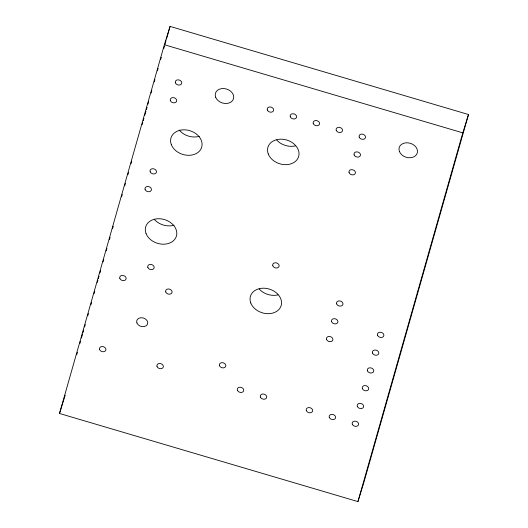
<?xml version="1.0" encoding="UTF-8"?>
<svg xmlns="http://www.w3.org/2000/svg" width="528" height="528" viewBox="0 0 528 528"><rect width="100%" height="100%" fill="white"/><g stroke="black" fill="none" stroke-linecap="round" stroke-linejoin="round"><path stroke-width="0.79" d="M59.499 413.477L164.366 44.728L170.069 26.4L468.501 114.523L363.634 483.272L357.931 501.6L59.499 413.477L65.208 395.149M76.705 354.71L77.385 352.328M79.867 343.603L80.54 341.227M81.444 338.052L82.573 334.092M83.021 332.501L83.701 330.125M84.599 326.951L85.279 324.575M87.76 315.85L88.433 313.474M90.915 304.748L91.595 302.366M94.07 293.647L94.75 291.265M97.231 282.546L97.904 280.163M98.36 278.579L99.033 276.197M99.937 273.029L100.61 270.646M103.092 261.928L103.772 259.545M106.253 250.82L106.927 248.444M109.408 239.719L110.081 237.343M112.563 228.617L113.243 226.241M121.585 196.898L122.265 194.522M124.74 185.797L125.42 183.414M127.901 174.695L128.575 172.313M131.056 163.594L131.736 161.212M142.105 124.733L142.784 122.357M143.233 120.767L143.913 118.391M144.811 115.216L145.939 111.25M146.395 109.666L147.068 107.29M147.972 104.115L148.645 101.739M151.127 93.014L151.807 90.631M154.288 81.913L154.961 79.53M157.443 70.811L158.116 68.429M160.598 59.704L161.278 57.328M163.759 48.602L164.432 46.226M164.881 44.642L166.01 40.676M166.465 39.085L170.069 26.4M357.931 501.6L462.792 132.851L468.501 114.523M164.366 44.728L462.792 132.851M199.32 136.297A16.051 12.382 17.3 0 1 179.236 130.066M277.939 294.895A16.051 12.382 17.3 0 1 259.202 289.034M174.035 225.199A16.051 12.382 17.3 0 1 154.466 219.562M295.423 145.873A16.051 12.382 17.3 0 1 276.679 140.019M336.673 303.923A3.3 2.548 17.3 0 0 342.151 305.54A3.3 2.548 17.3 0 0 340.454 301.059A3.3 2.548 17.3 0 0 336.673 303.923M367.442 370.828A3.3 2.548 17.3 0 0 372.926 372.451A3.3 2.548 17.3 0 0 371.23 367.963A3.3 2.548 17.3 0 0 367.442 370.828M399.406 151.463A9.431 7.273 17.3 0 0 415.074 156.09A9.431 7.273 17.3 0 0 410.223 143.273A9.431 7.273 17.3 0 0 399.406 151.463M215.648 97.198A9.431 7.273 17.3 0 0 231.31 101.825A9.431 7.273 17.3 0 0 226.466 89.014A9.431 7.273 17.3 0 0 215.648 97.198M136.897 322.912A5.656 4.363 17.3 0 0 146.296 325.69A5.656 4.363 17.3 0 0 143.392 318.001A5.656 4.363 17.3 0 0 136.897 322.912M354.149 154.909A3.3 2.548 17.3 0 0 359.634 156.526A3.3 2.548 17.3 0 0 357.938 152.038A3.3 2.548 17.3 0 0 354.149 154.909M359.205 137.128A3.3 2.548 17.3 0 0 364.69 138.745A3.3 2.548 17.3 0 0 362.993 134.257A3.3 2.548 17.3 0 0 359.205 137.128M313.269 123.559A3.3 2.548 17.3 0 0 318.747 125.182A3.3 2.548 17.3 0 0 317.051 120.694A3.3 2.548 17.3 0 0 313.269 123.559M336.237 130.343A3.3 2.548 17.3 0 0 341.715 131.96A3.3 2.548 17.3 0 0 340.025 127.479A3.3 2.548 17.3 0 0 336.237 130.343M290.294 116.78A3.3 2.548 17.3 0 0 295.779 118.397A3.3 2.548 17.3 0 0 294.083 113.909A3.3 2.548 17.3 0 0 290.294 116.78M267.326 109.996A3.3 2.548 17.3 0 0 272.811 111.613A3.3 2.548 17.3 0 0 271.115 107.131A3.3 2.548 17.3 0 0 267.326 109.996M170.392 100.643A3.3 2.548 17.3 0 0 175.87 102.26A3.3 2.548 17.3 0 0 174.174 97.779A3.3 2.548 17.3 0 0 170.392 100.643M175.448 82.863A3.3 2.548 17.3 0 0 180.926 84.48A3.3 2.548 17.3 0 0 179.23 79.999A3.3 2.548 17.3 0 0 175.448 82.863M145.108 189.539A3.3 2.548 17.3 0 0 150.592 191.162A3.3 2.548 17.3 0 0 148.896 186.674A3.3 2.548 17.3 0 0 145.108 189.539M150.163 171.758A3.3 2.548 17.3 0 0 155.648 173.382A3.3 2.548 17.3 0 0 153.952 168.894A3.3 2.548 17.3 0 0 150.163 171.758M119.83 278.441A3.3 2.548 17.3 0 0 125.308 280.058A3.3 2.548 17.3 0 0 123.611 275.576A3.3 2.548 17.3 0 0 119.83 278.441M99.601 349.556A3.3 2.548 17.3 0 0 105.085 351.179A3.3 2.548 17.3 0 0 103.389 346.691A3.3 2.548 17.3 0 0 99.601 349.556M272.818 265.795A3.3 2.548 17.3 0 0 278.302 267.419A3.3 2.548 17.3 0 0 276.606 262.931A3.3 2.548 17.3 0 0 272.818 265.795M219.509 365.693A3.3 2.548 17.3 0 0 224.994 367.31A3.3 2.548 17.3 0 0 223.298 362.828A3.3 2.548 17.3 0 0 219.509 365.693M237.422 390.251A3.3 2.548 17.3 0 0 242.906 391.875A3.3 2.548 17.3 0 0 241.21 387.387A3.3 2.548 17.3 0 0 237.422 390.251M260.396 397.036A3.3 2.548 17.3 0 0 265.874 398.653A3.3 2.548 17.3 0 0 264.178 394.172A3.3 2.548 17.3 0 0 260.396 397.036M306.332 410.599A3.3 2.548 17.3 0 0 311.817 412.223A3.3 2.548 17.3 0 0 310.121 407.735A3.3 2.548 17.3 0 0 306.332 410.599M329.307 417.384A3.3 2.548 17.3 0 0 334.785 419.001A3.3 2.548 17.3 0 0 333.089 414.52A3.3 2.548 17.3 0 0 329.307 417.384M352.275 424.169A3.3 2.548 17.3 0 0 357.76 425.786A3.3 2.548 17.3 0 0 356.063 421.304A3.3 2.548 17.3 0 0 352.275 424.169M357.331 406.388A3.3 2.548 17.3 0 0 362.815 408.005A3.3 2.548 17.3 0 0 361.119 403.524A3.3 2.548 17.3 0 0 357.331 406.388M362.386 388.608A3.3 2.548 17.3 0 0 367.871 390.225A3.3 2.548 17.3 0 0 366.175 385.744A3.3 2.548 17.3 0 0 362.386 388.608M372.497 353.047A3.3 2.548 17.3 0 0 377.982 354.671A3.3 2.548 17.3 0 0 376.286 350.183A3.3 2.548 17.3 0 0 372.497 353.047M377.553 335.267A3.3 2.548 17.3 0 0 383.038 336.89A3.3 2.548 17.3 0 0 381.341 332.402A3.3 2.548 17.3 0 0 377.553 335.267M326.561 339.484A3.3 2.548 17.3 0 0 332.039 341.101A3.3 2.548 17.3 0 0 330.343 336.62A3.3 2.548 17.3 0 0 326.561 339.484M349.094 172.682A3.3 2.548 17.3 0 0 354.578 174.306A3.3 2.548 17.3 0 0 352.882 169.818A3.3 2.548 17.3 0 0 349.094 172.682M331.617 321.704A3.3 2.548 17.3 0 0 337.095 323.321A3.3 2.548 17.3 0 0 335.399 318.839A3.3 2.548 17.3 0 0 331.617 321.704M165.766 292.004A3.3 2.548 17.3 0 0 171.25 293.621A3.3 2.548 17.3 0 0 169.554 289.139A3.3 2.548 17.3 0 0 165.766 292.004M147.853 267.445A3.3 2.548 17.3 0 0 153.338 269.062A3.3 2.548 17.3 0 0 151.642 264.574A3.3 2.548 17.3 0 0 147.853 267.445M157.027 366.511A3.3 2.548 17.3 0 0 162.512 368.135A3.3 2.548 17.3 0 0 160.816 363.647A3.3 2.548 17.3 0 0 157.027 366.511M171.316 144.593A16.051 12.382 17.3 0 0 197.974 152.46A16.051 12.382 17.3 0 0 189.724 130.654A16.051 12.382 17.3 0 0 171.316 144.593M250.774 302.96A16.051 12.382 17.3 0 0 277.431 310.834A16.051 12.382 17.3 0 0 269.181 289.027A16.051 12.382 17.3 0 0 250.774 302.96M146.032 233.488A16.051 12.382 17.3 0 0 172.689 241.362A16.051 12.382 17.3 0 0 164.446 219.556A16.051 12.382 17.3 0 0 146.032 233.488M268.25 153.945A16.051 12.382 17.3 0 0 294.908 161.812A16.051 12.382 17.3 0 0 286.658 140.006A16.051 12.382 17.3 0 0 268.25 153.945"/></g></svg>
